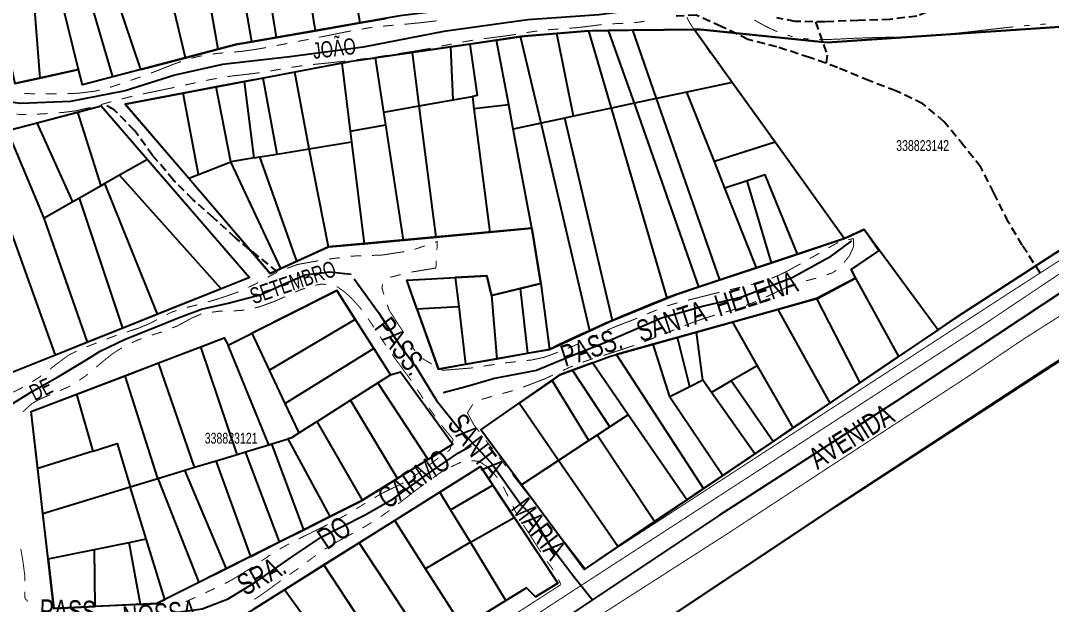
# Model space of a CAD drawing. Extents: x 204256 to 207861, y 4845615 to 4848347.
# Drawn here: x 205901.2 to 206092, y 4847424.2 to 4847532.3 of the extents above; entities that cross this region are included whole.
import ezdxf
from ezdxf.enums import TextEntityAlignment as Align

# ---------------------------------------------------------------- set-up
doc = ezdxf.new("R2010")
doc.units = 0
doc.header["$LTSCALE"] = 1.5
doc.header["$MEASUREMENT"] = 0
for name, pattern in [('PHANTOMX2', [5, 2.5, -0.5, 0.5, -0.5, 0.5, -0.5]), ('TRACO_05', [11, 7, -1, 0.5, -1, 0.5, -1]), ('TRACO_15', [3, 2, -1]), ('TRACO_25', [8, 3, -1, 1, -1, 1, -1])]:
    doc.linetypes.add(name, pattern=pattern)
for name, color, linetype in [('CD-MALHA-LOTES', 40, 'CONTINUOUS'), ('CD_TXT_QUADRA', 7, 'CONTINUOUS'), ('HD-VALAS-DRENOS', 170, 'TRACO_05'), ('RU-QUADRAS', 210, 'CONTINUOUS'), ('SV-CAMINHO-TRILHA', 20, 'CONTINUOUS'), ('SV-EIXO-ROD-ESTR', 7, 'CONTINUOUS'), ('SV-EIXO-RUA-N-PAV', 6, 'CONTINUOUS'), ('SV-RUA-NAO-PAV-S-GUIA-C-GUIA', 7, 'PHANTOMX2'), ('SV-RUA-PAVIM-S-GUIA-C-GUIA', 7, 'CONTINUOUS'), ('SV-TXT-MUNIC-PAV', 7, 'CONTINUOUS'), ('SV-TXT-RUA-N-PAV-S-GUIA-C-GUIA', 7, 'CONTINUOUS')]:
    doc.layers.add(name, color=color, linetype=linetype)
doc.styles.add('ARIAL', font='ARIAL.TTF')

msp = doc.modelspace()

# ---------------------------------------------------------------- linework, layer by layer
at = {"layer": 'CD-MALHA-LOTES'}
for points in [[(205964.03, 4847531.88), (205960.36, 4847554.12)], [(205948.54, 4847529.17), (205945.15, 4847550.47)], [(205955.8, 4847530.44), (205952.29, 4847552.19)], [(205944.02, 4847528.38), (205940.84, 4847546.68)], [(206071.04, 4847475.08), (206074.4, 4847477.36), (206119.59, 4847506.65), (206146.95, 4847522.22), (206151.43, 4847523.64), (206153.26, 4847525.68), (206213.51, 4847548.26), (206189.28, 4847546.63), (206175.18, 4847545.77), (206117.98, 4847535.6), (206095.48, 4847531.3), (206050.5, 4847528.25), (206027.09, 4847530.69), (206025.92, 4847530.68)], [(205937.74, 4847527), (205934.53, 4847545.27)], [(205911.91, 4847523.29), (205907.09, 4847542.91)], [(205918.26, 4847521.88), (205911.85, 4847543.79)], [(205931.7, 4847525.41), (205927.43, 4847543.68)], [(205895.52, 4847541.84), (205900.1, 4847520.65), (205904.73, 4847521.68)], [(205903.17, 4847542.18), (205904.73, 4847521.68)], [(205923.44, 4847523.24), (205917.33, 4847541.43)], [(205955.8, 4847530.44), (205964.03, 4847531.88)], [(205964.03, 4847531.88), (205968.84, 4847532.72)], [(205948.54, 4847529.17), (205955.8, 4847530.44)], [(206000.5, 4847529.94), (205994.44, 4847529.45), (205993.77, 4847529.36)], [(206006.41, 4847530.42), (206000.5, 4847529.94)], [(206003.56, 4847514.61), (206000.5, 4847529.94)], [(206006.41, 4847530.42), (206007.05, 4847530.47), (206010.06, 4847530.5)], [(206010.61, 4847516.11), (206006.41, 4847530.42)], [(206014.52, 4847530.55), (206010.06, 4847530.5)], [(206014.82, 4847517), (206010.06, 4847530.5)], [(206025.92, 4847530.68), (206014.52, 4847530.55)], [(206018.94, 4847517.88), (206014.52, 4847530.55)], [(206032.96, 4847520.87), (206025.92, 4847530.68)], [(205937.74, 4847527), (205941.06, 4847527.87), (205944.02, 4847528.38)], [(205944.02, 4847528.38), (205948.54, 4847529.17)], [(205984.38, 4847527.98), (205980.83, 4847527.46)], [(205989.31, 4847528.7), (205984.38, 4847527.98)], [(205984.38, 4847527.98), (205985.74, 4847518.43), (205984.85, 4847518.27)], [(205993.77, 4847529.36), (205989.31, 4847528.7)], [(205991.57, 4847516.71), (205989.31, 4847528.7)], [(205997.54, 4847513.33), (205993.77, 4847529.36)], [(205931.7, 4847525.41), (205937.74, 4847527)], [(205973.73, 4847526.42), (205966.91, 4847525.43)], [(205980.83, 4847527.46), (205973.73, 4847526.42)], [(205975.01, 4847516.52), (205973.73, 4847526.42)], [(205981.25, 4847517.63), (205980.83, 4847527.46)], [(205923.44, 4847523.24), (205931.7, 4847525.41)], [(205960.67, 4847524.43), (205951.94, 4847522.78)], [(205960.67, 4847524.43), (205962.48, 4847524.78), (205966.91, 4847525.43)], [(205960.67, 4847524.43), (205962.21, 4847511.86)], [(205968.45, 4847515.34), (205966.91, 4847525.43)], [(205904.73, 4847521.68), (205911.91, 4847523.29)], [(205918.26, 4847521.88), (205912.63, 4847520.4), (205911.91, 4847523.29)], [(205923.44, 4847523.24), (205918.26, 4847521.88)], [(205951.94, 4847522.78), (205946.11, 4847521.68)], [(205954.63, 4847508.56), (205951.94, 4847522.78)], [(205937.43, 4847520.04), (205931.27, 4847518.87)], [(205942.65, 4847521.02), (205937.43, 4847520.04)], [(205940.13, 4847506.14), (205937.43, 4847520.04)], [(205946.11, 4847521.68), (205942.65, 4847521.02)], [(205944.44, 4847506.9), (205942.65, 4847521.02)], [(205948.67, 4847507.59), (205946.11, 4847521.68)], [(206032.96, 4847520.87), (206024.56, 4847519.08)], [(206040.89, 4847509.81), (206032.96, 4847520.87)], [(205931.27, 4847518.87), (205920.55, 4847516.84), (205932.31, 4847503.13)], [(205934.11, 4847503.83), (205931.27, 4847518.87)], [(205981.25, 4847517.63), (205984.85, 4847518.27)], [(205984.85, 4847518.27), (205985.13, 4847516.01)], [(206024.56, 4847519.08), (206018.94, 4847517.88)], [(206029.65, 4847506.22), (206024.56, 4847519.08)], [(205911.81, 4847515.39), (205916.09, 4847516.52), (205924.66, 4847506.61)], [(205968.45, 4847515.34), (205975.01, 4847516.52)], [(205975.01, 4847516.52), (205981.25, 4847517.63)], [(205978.15, 4847492.23), (205975.01, 4847516.52)], [(205991.57, 4847516.71), (205985.13, 4847516.01)], [(205992.41, 4847512.23), (205991.57, 4847516.71)], [(206010.61, 4847516.11), (206003.56, 4847514.61)], [(206014.82, 4847517), (206010.61, 4847516.11)], [(206020.92, 4847480.93), (206010.61, 4847516.11)], [(206018.94, 4847517.88), (206014.82, 4847517)], [(206026.79, 4847483.02), (206014.82, 4847517)], [(206030.64, 4847484.3), (206018.94, 4847517.88)], [(205904.25, 4847513.4), (205911.81, 4847515.39)], [(205916.1, 4847501.72), (205911.81, 4847515.39)], [(205968.8, 4847513.04), (205968.45, 4847515.34)], [(205985.13, 4847516.01), (205988.04, 4847493.14)], [(206001.95, 4847514.26), (205997.54, 4847513.33)], [(206003.56, 4847514.61), (206001.95, 4847514.26)], [(206010.76, 4847476.77), (206001.95, 4847514.26)], [(205898.76, 4847511.95), (205904.25, 4847513.4)], [(205910.89, 4847498.75), (205904.25, 4847513.4)], [(205962.21, 4847511.86), (205968.8, 4847513.04)], [(205972.06, 4847491.67), (205968.8, 4847513.04)], [(205997.54, 4847513.33), (205992.41, 4847512.23)], [(206006.6, 4847474.89), (205997.54, 4847513.33)], [(205907.67, 4847470.39), (205893.2, 4847510.48)], [(205905.58, 4847495.71), (205898.76, 4847511.95)], [(205962.21, 4847511.86), (205962.46, 4847509.84)], [(205995.86, 4847493.86), (205992.41, 4847512.23)], [(205948.67, 4847507.59), (205954.63, 4847508.56)], [(205954.63, 4847508.56), (205962.46, 4847509.84)], [(205958.21, 4847490.4), (205954.63, 4847508.56)], [(205962.46, 4847509.84), (205964.77, 4847491)], [(206040.89, 4847509.81), (206029.65, 4847506.22)], [(206053.68, 4847491.97), (206040.89, 4847509.81)], [(205924.66, 4847506.61), (205919.52, 4847503.68)], [(205924.66, 4847506.61), (205943.57, 4847484.75), (205938.31, 4847482.64)], [(205944.44, 4847506.9), (205940.13, 4847506.14)], [(205944.44, 4847506.9), (205945.49, 4847507.07)], [(205945.49, 4847507.07), (205948.67, 4847507.59)], [(205952.35, 4847487.75), (205945.49, 4847507.07)], [(205934.11, 4847503.83), (205940.13, 4847506.14)], [(205949.36, 4847486.4), (205940.13, 4847506.14)], [(206031.59, 4847501.3), (206029.65, 4847506.22)], [(205919.52, 4847503.68), (205916.81, 4847502.13)], [(205938.31, 4847482.64), (205919.52, 4847503.68)], [(205932.31, 4847503.13), (205934.11, 4847503.83)], [(205932.31, 4847503.13), (205947.42, 4847485.52), (205949.36, 4847486.4)], [(206045, 4847489.08), (206039.07, 4847503.79), (206035.72, 4847502.67)], [(205916.1, 4847501.72), (205912.12, 4847499.45)], [(205916.81, 4847502.13), (205916.1, 4847501.72)], [(205926.53, 4847477.94), (205916.81, 4847502.13)], [(206035.72, 4847502.67), (206031.59, 4847501.3)], [(206037.42, 4847486.56), (206031.59, 4847501.3)], [(206040.24, 4847487.49), (206035.72, 4847502.67)], [(205912.12, 4847499.45), (205910.89, 4847498.75)], [(205920.15, 4847475.38), (205912.12, 4847499.45)], [(205910.89, 4847498.75), (205905.58, 4847495.71)], [(205913.55, 4847472.75), (205905.58, 4847495.71)], [(205988.04, 4847493.14), (205995.86, 4847493.86)], [(205995.86, 4847493.86), (205997.51, 4847483.66)], [(206053.68, 4847491.97), (206057.39, 4847493.62), (206060.2, 4847489.79)], [(205964.77, 4847491), (205972.06, 4847491.67)], [(205972.06, 4847491.67), (205978.15, 4847492.23)], [(205978.15, 4847492.23), (205988.04, 4847493.14)], [(206045, 4847489.08), (206053.68, 4847491.97)], [(205952.35, 4847487.75), (205958.21, 4847490.4)], [(205958.21, 4847490.4), (205964.77, 4847491)], [(206060.2, 4847489.79), (206054.97, 4847486.24), (206055.79, 4847484.61)], [(206060.2, 4847489.79), (206071.04, 4847475.08)], [(205949.36, 4847486.4), (205952.35, 4847487.75)], [(206037.42, 4847486.56), (206040.24, 4847487.49)], [(206040.24, 4847487.49), (206045, 4847489.08)], [(206030.64, 4847484.3), (206037.42, 4847486.56)], [(205974.58, 4847478.97), (205972.68, 4847484.27), (205981.65, 4847484.76)], [(205988.35, 4847481.42), (205987.54, 4847485.08), (205981.65, 4847484.76)], [(205981.65, 4847484.76), (205982.3, 4847479.38)], [(205997.51, 4847483.66), (205993.67, 4847482.72)], [(205997.51, 4847483.66), (205999.14, 4847471.45)], [(206026.79, 4847483.02), (206030.64, 4847484.3)], [(206055.79, 4847484.61), (206048.54, 4847480.86)], [(206055.79, 4847484.61), (206063.7, 4847470.11)], [(206115.51, 4847483.46), (206090.82, 4847467.7), (206052.37, 4847442.54), (205996.27, 4847405.17), (205975.72, 4847393.14), (205971.99, 4847390.44), (205955.48, 4847379.97), (205936.39, 4847368.77), (205901.94, 4847347.62), (205901.11, 4847348.24), (205840.73, 4847321.49), (205841.15, 4847305.94), (205796.21, 4847306.75), (205720.97, 4847310.28)], [(205938.31, 4847482.64), (205926.53, 4847477.94)], [(205963.15, 4847476.98), (205959.72, 4847482.34), (205944.05, 4847474.46)], [(205993.67, 4847482.72), (205988.35, 4847481.42)], [(205993.67, 4847482.72), (205995.03, 4847470.72)], [(206020.92, 4847480.93), (206022.58, 4847481.61), (206026.79, 4847483.02)], [(205988.35, 4847481.42), (205989.39, 4847469.72)], [(206010.76, 4847476.77), (206020.92, 4847480.93)], [(206048.54, 4847480.86), (206041.36, 4847478.85)], [(206048.54, 4847480.86), (206056.55, 4847465.27)], [(205926.53, 4847477.94), (205920.15, 4847475.38)], [(205974.58, 4847478.97), (205982.3, 4847479.38)], [(205974.58, 4847478.97), (205978.58, 4847467.79), (205983.59, 4847468.69)], [(205982.3, 4847479.38), (205983.59, 4847468.69)], [(206041.36, 4847478.85), (206032.98, 4847476.5)], [(206041.36, 4847478.85), (206051, 4847461.51)], [(205963.15, 4847476.98), (205947.29, 4847467.6)], [(205963.15, 4847476.98), (205966.57, 4847471.63)], [(206006.6, 4847474.89), (206010.17, 4847476.53), (206010.76, 4847476.77)], [(206032.98, 4847476.5), (206026.33, 4847474.64)], [(206032.98, 4847476.5), (206037.59, 4847468.42)], [(205920.15, 4847475.38), (205913.55, 4847472.75)], [(205939.64, 4847472.24), (205944.05, 4847474.46)], [(205947.29, 4847467.6), (205944.05, 4847474.46)], [(205999.14, 4847471.45), (206006.6, 4847474.89)], [(206026.33, 4847474.64), (206022.84, 4847473.66)], [(206027.52, 4847465.72), (206026.33, 4847474.64)], [(206071.04, 4847475.08), (206063.7, 4847470.11)], [(205913.55, 4847472.75), (205907.67, 4847470.39)], [(205934.55, 4847471.91), (205938.86, 4847473.56), (205939.64, 4847472.24)], [(205947.13, 4847453.79), (205939.64, 4847472.24)], [(206018.31, 4847472.39), (206011.52, 4847470.49)], [(206022.84, 4847473.66), (206018.31, 4847472.39)], [(206021.41, 4847462.67), (206018.31, 4847472.39)], [(206025.08, 4847464.5), (206022.84, 4847473.66)], [(205907.67, 4847470.39), (205899.47, 4847467.12)], [(205926.75, 4847468.93), (205934.55, 4847471.91)], [(205941.28, 4847452), (205934.55, 4847471.91)], [(205966.57, 4847471.63), (205950.18, 4847461.45)], [(205966.57, 4847471.63), (205969.69, 4847466.74)], [(205989.39, 4847469.72), (205995.03, 4847470.72)], [(205995.03, 4847470.72), (205999.14, 4847471.45)], [(206007.05, 4847468.94), (206010.4, 4847470.17), (206011.52, 4847470.49)], [(206027.65, 4847445.7), (206011.52, 4847470.49)], [(205920.55, 4847466.56), (205926.75, 4847468.93)], [(205933.41, 4847449.61), (205926.75, 4847468.93)], [(205983.59, 4847468.69), (205989.39, 4847469.72)], [(206007.05, 4847468.94), (206003.35, 4847467.57)], [(206013.66, 4847459.33), (206007.05, 4847468.94)], [(206037.59, 4847468.42), (206032.76, 4847465.59)], [(206037.59, 4847468.42), (206044.17, 4847456.89)], [(206056.55, 4847465.27), (206063.7, 4847470.11)], [(205911.6, 4847463.14), (205920.55, 4847466.56)], [(205926.59, 4847447.53), (205920.55, 4847466.56)], [(205950.18, 4847461.45), (205947.29, 4847467.6)], [(205967.36, 4847465.26), (205969.69, 4847466.74)], [(205969.69, 4847466.74), (205971.53, 4847467.26), (205981.24, 4847453.88), (205976.63, 4847451.03)], [(206003.35, 4847467.57), (206001.04, 4847466.71), (205999.59, 4847465.71)], [(206010.31, 4847457.13), (206003.35, 4847467.57)], [(205962.27, 4847462.02), (205967.36, 4847465.26)], [(205976.63, 4847451.03), (205967.36, 4847465.26)], [(205999.59, 4847465.71), (205993.5, 4847461.49)], [(206006.38, 4847454.56), (205999.59, 4847465.71)], [(206027.52, 4847465.72), (206025.08, 4847464.5)], [(206029.11, 4847463.46), (206027.52, 4847465.72)], [(206032.76, 4847465.59), (206029.11, 4847463.46)], [(206040.5, 4847454.4), (206032.76, 4847465.59)], [(206051, 4847461.51), (206056.55, 4847465.27)], [(205904.37, 4847449.4), (205903.16, 4847459.92), (205911.6, 4847463.14)], [(205914.62, 4847452.62), (205911.6, 4847463.14)], [(206025.08, 4847464.5), (206021.41, 4847462.67)], [(206021.41, 4847462.67), (206031.2, 4847448.1)], [(206037.13, 4847452.12), (206029.11, 4847463.46)], [(205952.76, 4847455.98), (205950.18, 4847461.45)], [(205956.08, 4847458.09), (205962.27, 4847462.02)], [(205970.96, 4847447.53), (205962.27, 4847462.02)], [(205993.91, 4847446.38), (205986.38, 4847456.54), (205993.5, 4847461.49)], [(206000.79, 4847450.89), (205993.5, 4847461.49)], [(206044.17, 4847456.89), (206051, 4847461.51)], [(206013.66, 4847459.33), (206010.31, 4847457.13)], [(206024.51, 4847443.57), (206013.66, 4847459.33)], [(205956.08, 4847458.09), (205952.76, 4847455.98)], [(205964.51, 4847443.54), (205956.08, 4847458.09)], [(206010.31, 4847457.13), (206007.91, 4847455.56)], [(205952.76, 4847455.98), (205951.32, 4847455.06), (205950.74, 4847454.89)], [(206007.91, 4847455.56), (206006.38, 4847454.56)], [(206018.58, 4847439.56), (206007.91, 4847455.56)], [(206040.5, 4847454.4), (206044.17, 4847456.89)], [(205914.62, 4847452.62), (205919.04, 4847454.02), (205921.5, 4847445.98)], [(205942.83, 4847452.48), (205947.13, 4847453.79)], [(205947.13, 4847453.79), (205947.72, 4847453.97)], [(205947.72, 4847453.97), (205950.74, 4847454.89)], [(205953.64, 4847438.04), (205947.72, 4847453.97)], [(205958.5, 4847440.48), (205950.74, 4847454.89)], [(206006.38, 4847454.56), (206000.79, 4847450.89)], [(206037.13, 4847452.12), (206040.5, 4847454.4)], [(205914.62, 4847452.62), (205904.37, 4847449.4)], [(205937.38, 4847450.82), (205941.28, 4847452)], [(205941.28, 4847452), (205942.83, 4847452.48)], [(205949.14, 4847435.79), (205942.83, 4847452.48)], [(206031.2, 4847448.1), (206037.13, 4847452.12)], [(205905.33, 4847441.05), (205904.37, 4847449.4)], [(205931.61, 4847449.06), (205933.41, 4847449.61)], [(205933.41, 4847449.61), (205937.38, 4847450.82)], [(205943.81, 4847433.11), (205937.38, 4847450.82)], [(205976.63, 4847451.03), (205970.96, 4847447.53)], [(205978.79, 4847445.02), (205986.32, 4847449.76), (205988.61, 4847446.3)], [(206000.79, 4847450.89), (205993.91, 4847446.38)], [(206011.75, 4847434.94), (206000.79, 4847450.89)], [(205921.5, 4847445.98), (205926.59, 4847447.53)], [(205926.59, 4847447.53), (205931.61, 4847449.06)], [(205926.59, 4847447.53), (205934.22, 4847428.3)], [(205939.29, 4847430.84), (205931.61, 4847449.06)], [(205964.51, 4847443.54), (205970.96, 4847447.53)], [(206027.65, 4847445.7), (206031.2, 4847448.1)], [(205905.33, 4847441.05), (205921.5, 4847445.98)], [(205924.45, 4847436.34), (205921.5, 4847445.98)], [(205980.81, 4847441.71), (205988.61, 4847446.3)], [(205992.59, 4847440.3), (205988.61, 4847446.3)], [(206011.75, 4847434.94), (206005.52, 4847430.71), (205993.91, 4847446.38)], [(206024.51, 4847443.57), (206027.65, 4847445.7)], [(205978.79, 4847445.02), (205970.45, 4847439.77)], [(205980.81, 4847441.71), (205978.79, 4847445.02)], [(206018.58, 4847439.56), (206024.51, 4847443.57)], [(205958.5, 4847440.48), (205964.05, 4847443.26), (205964.51, 4847443.54)], [(205984.46, 4847435.72), (205980.81, 4847441.71)], [(205906.3, 4847432.64), (205905.33, 4847441.05)], [(205953.64, 4847438.04), (205958.5, 4847440.48)], [(205970.45, 4847439.77), (205963.89, 4847435.65)], [(205976.17, 4847430.82), (205970.45, 4847439.77)], [(205984.46, 4847435.72), (205992.59, 4847440.3)], [(205991.02, 4847424.94), (205994.85, 4847427.3), (205996.51, 4847425.64), (206000.67, 4847428.13), (205992.59, 4847440.3)], [(205949.14, 4847435.79), (205953.64, 4847438.04)], [(206011.75, 4847434.94), (206018.58, 4847439.56)], [(205921.29, 4847435.7), (205924.45, 4847436.34)], [(205927.88, 4847425.13), (205924.45, 4847436.34)], [(205906.3, 4847432.64), (205914.85, 4847434.38)], [(205914.85, 4847434.38), (205921.29, 4847435.7)], [(205914.97, 4847423.83), (205914.85, 4847434.38)], [(205923.37, 4847424.23), (205921.29, 4847435.7)], [(205943.81, 4847433.11), (205949.14, 4847435.79)], [(205963.89, 4847435.65), (205957.35, 4847431.54)], [(205976.71, 4847416.12), (205963.89, 4847435.65)], [(205984.46, 4847435.72), (205976.17, 4847430.82)], [(205991.02, 4847424.94), (205984.46, 4847435.72)], [(205906.3, 4847432.64), (205907.36, 4847423.46), (205914.97, 4847423.83)], [(205943.81, 4847433.11), (205939.29, 4847430.84)], [(205939.29, 4847430.84), (205934.22, 4847428.3)], [(205957.35, 4847431.54), (205950.06, 4847426.95)], [(205970.09, 4847412.12), (205957.35, 4847431.54)], [(205983.06, 4847420.03), (205976.17, 4847430.82)], [(205934.22, 4847428.3), (205927.88, 4847425.13)], [(205950.06, 4847426.95), (205944.44, 4847423.42)], [(205956.74, 4847417.75), (205950.06, 4847426.95)], [(205923.37, 4847424.23), (205926.39, 4847424.38), (205927.88, 4847425.13)], [(205983.06, 4847420.03), (205991.02, 4847424.94)], [(205923.37, 4847424.23), (205914.97, 4847423.83)]]:
    msp.add_lwpolyline(points, dxfattribs=at)
at = {"layer": 'HD-VALAS-DRENOS', "const_width": 0.18}
for points in [[(206025.02, 4847531.98), (206024.54, 4847532.94)], [(206025.53, 4847531.21), (206025.02, 4847531.98)], [(206037.71, 4847532.05), (206037.04, 4847532.42)], [(206038.36, 4847531.68), (206037.71, 4847532.05)], [(206038.58, 4847531.56), (206038.36, 4847531.68)], [(206039.71, 4847530.98), (206038.58, 4847531.56)], [(206087.13, 4847531.37), (206086.99, 4847531.36)], [(206087.99, 4847531.44), (206087.13, 4847531.37)], [(206090.58, 4847531.65), (206089.98, 4847531.6)], [(206090.98, 4847531.67), (206090.58, 4847531.65)], [(206026.39, 4847529.92), (206025.53, 4847531.21)], [(206026.66, 4847529.55), (206026.39, 4847529.92)], [(206027.31, 4847528.65), (206026.66, 4847529.55)], [(206040.37, 4847530.67), (206039.71, 4847530.98)], [(206041.08, 4847530.35), (206040.37, 4847530.67)], [(206041.29, 4847530.28), (206041.08, 4847530.35)], [(206043.91, 4847529.39), (206043.18, 4847529.63)], [(206044.14, 4847529.34), (206043.91, 4847529.39)], [(206066.09, 4847529.38), (206065.09, 4847529.33)], [(206069.08, 4847529.53), (206068.09, 4847529.47)], [(206073.7, 4847529.9), (206071.08, 4847529.67)], [(206074.07, 4847529.94), (206073.7, 4847529.9)], [(206076.68, 4847530.22), (206074.07, 4847529.94)], [(206077.05, 4847530.26), (206076.68, 4847530.22)], [(206078.17, 4847530.38), (206077.05, 4847530.26)], [(206079.04, 4847530.49), (206078.17, 4847530.38)], [(206079.66, 4847530.56), (206079.04, 4847530.49)], [(206080.03, 4847530.6), (206079.66, 4847530.56)], [(206081.15, 4847530.73), (206080.03, 4847530.6)], [(206082.02, 4847530.83), (206081.15, 4847530.73)], [(206082.65, 4847530.9), (206082.02, 4847530.83)], [(206083.01, 4847530.94), (206082.65, 4847530.9)], [(206084.14, 4847531.07), (206083.01, 4847530.94)], [(206085, 4847531.16), (206084.14, 4847531.07)], [(206027.8, 4847527.91), (206027.31, 4847528.65)], [(206028.89, 4847526.24), (206027.8, 4847527.91)], [(206047.1, 4847528.93), (206046.11, 4847529)], [(206050.32, 4847528.81), (206049.1, 4847528.81)], [(206051.1, 4847528.83), (206050.32, 4847528.81)], [(206051.84, 4847528.86), (206051.1, 4847528.83)], [(206052.1, 4847528.87), (206051.84, 4847528.86)], [(206053.36, 4847528.93), (206052.1, 4847528.87)], [(206054.1, 4847528.97), (206053.36, 4847528.93)], [(206055.98, 4847529.06), (206054.1, 4847528.97)], [(206056.09, 4847529.06), (206055.98, 4847529.06)], [(206057.49, 4847529.11), (206056.09, 4847529.06)], [(206058.09, 4847529.13), (206057.49, 4847529.11)], [(206058.99, 4847529.16), (206058.09, 4847529.13)], [(206059.09, 4847529.16), (206058.99, 4847529.16)], [(206061.99, 4847529.24), (206059.09, 4847529.16)], [(206062.09, 4847529.24), (206061.99, 4847529.24)], [(206063.09, 4847529.27), (206062.09, 4847529.24)]]:
    msp.add_lwpolyline(points, dxfattribs=at)
at = {"layer": 'RU-QUADRAS', "color": 6, "linetype": 'Continuous'}
msp.add_lwpolyline([(206111.1, 4847539.19), (206069.17, 4847535.57), (206026.13, 4847533.89), (206025.41, 4847544.97), (206055.29, 4847546.65), (206055.05, 4847550.51), (206020.83, 4847548.58), (206019.86, 4847560.86), (205978.42, 4847557.49), (205979.14, 4847553.4), (206005.41, 4847554.6), (206005.41, 4847550.51), (206015.29, 4847549.78), (206020.35, 4847540.87), (206013.84, 4847538.47), (205971.43, 4847533.17), (205941.06, 4847527.87), (205912.63, 4847520.4), (205911.91, 4847523.29), (205900.1, 4847520.65)], dxfattribs=at)
for points in [[(206119.59, 4847506.65), (206074.4, 4847477.36), (206005.52, 4847430.71), (205986.38, 4847456.54), (206001.04, 4847466.71), (206010.4, 4847470.17), (206048.87, 4847480.95), (206055.79, 4847484.61), (206054.97, 4847486.24), (206060.06, 4847489.7), (206057.39, 4847493.62), (206053.72, 4847491.99), (206022.58, 4847481.61, 0.021535), (205999.14, 4847471.45), (205978.58, 4847467.79), (205972.68, 4847484.27), (205987.54, 4847485.08), (205988.35, 4847481.42), (205997.51, 4847483.66), (205995.86, 4847493.86), (205958.21, 4847490.4), (205947.42, 4847485.52), (205920.55, 4847516.84), (205962.48, 4847524.78), (205994.44, 4847529.45), (206007.05, 4847530.47), (206027.09, 4847530.69), (206050.5, 4847528.25), (206095.48, 4847531.3, -0.006438)], [(205713.97, 4847150.57), (205701.8, 4847302.82, -0.03498), (205705.06, 4847315.29), (205720.39, 4847314.25), (205720.97, 4847310.28), (205796.21, 4847306.75), (205841.15, 4847305.94), (205840.73, 4847321.49), (205901.11, 4847348.24), (205901.94, 4847347.62, -0.010012), (205955.48, 4847379.97), (205971.99, 4847390.44), (205975.72, 4847393.14), (205996.27, 4847405.17), (206052.37, 4847442.54), (206129.62, 4847492.8)]]:
    msp.add_lwpolyline(points, format="xyb", dxfattribs=at)
msp.add_lwpolyline([(205779.32, 4847447.97), (205796.21, 4847460.16), (205836.17, 4847485.82), (205891.7, 4847513.1), (205893.2, 4847510.48), (205916.09, 4847516.52), (205943.57, 4847484.75), (205894.02, 4847464.94), (205886.35, 4847486.24), (205883.92, 4847485.68), (205892.47, 4847455.15), (205878.82, 4847450.29), (205871.34, 4847450.67, -0.033532), (205840.68, 4847437.4), (205805.33, 4847424.88, -0.035568), (205784.6, 4847422.13)], format="xyb", close=True, dxfattribs=at)
for points in [[(205903.16, 4847459.92), (205938.86, 4847473.56), (205939.64, 4847472.24), (205959.72, 4847482.34), (205969.69, 4847466.74), (205971.53, 4847467.26), (205981.24, 4847453.88), (205964.05, 4847443.26), (205926.39, 4847424.38), (205907.36, 4847423.46)], [(205904.96, 4847394.24), (205905.17, 4847420.23), (205938.05, 4847419.4), (205986.32, 4847449.76), (206000.67, 4847428.13), (205996.51, 4847425.64), (205994.85, 4847427.3), (205967.18, 4847410.25), (205930.14, 4847384.67), (205909.33, 4847371.99), (205905.17, 4847386.13)]]:
    msp.add_lwpolyline(points, close=True, dxfattribs=at)
at = {"layer": 'SV-CAMINHO-TRILHA', "linetype": 'TRACO_15', "ltscale": 0.5}
for points in [[(206096.03, 4847537.84), (206090.58, 4847537.65), (206084.38, 4847537), (206078.58, 4847536.51), (206073.19, 4847535.52), (206067.13, 4847533.16), (206062.13, 4847532.53), (206056.28, 4847532.34), (206050.12, 4847532.09), (206044.57, 4847532.15), (206041.2, 4847532.85)], [(206089.96, 4847485.59), (206086.64, 4847490.74), (206084.06, 4847495.06), (206081.37, 4847500.43), (206078.99, 4847505.16), (206075.83, 4847509.12), (206072.2, 4847513.58), (206068.24, 4847516.93), (206063.25, 4847519.31), (206058.36, 4847521.14), (206052.41, 4847523.65), (206047.28, 4847525.48), (206041.19, 4847527.44), (206035.86, 4847528.81), (206030.92, 4847531.24), (206026.28, 4847533.32), (206022.47, 4847533.16)], [(206048.36, 4847532.11), (206050.52, 4847525.93), (206050.3, 4847524.4)], [(205948.77, 4847485.78), (205940.95, 4847492.09), (205936.93, 4847495.79), (205933.07, 4847499.19), (205929.51, 4847502.79), (205925.63, 4847507.34), (205922.3, 4847511.96), (205918.49, 4847515.81), (205916.47, 4847516.88)]]:
    msp.add_lwpolyline(points, dxfattribs=at)
at = {"layer": 'SV-EIXO-ROD-ESTR'}
msp.add_lwpolyline([(206099.04, 4847485.42), (206081.89, 4847474.05), (206063.33, 4847461.88), (206030.58, 4847440.73), (206007.07, 4847425.05), (206000.58, 4847420.73), (205971.37, 4847401.52), (205940.71, 4847382.43), (205933.78, 4847377.92), (205923.54, 4847370.8), (205914.07, 4847364.92), (205906.86, 4847360.28), (205891.1, 4847352.02), (205882.7, 4847347.89), (205875.16, 4847344.19), (205867.19, 4847340.92), (205857.94, 4847337.43), (205847.73, 4847333.77), (205830.04, 4847327.43), (205815.89, 4847322.14), (205806.79, 4847318.58), (205796.36, 4847316.64)], dxfattribs=at)
at = {"layer": 'SV-EIXO-RUA-N-PAV'}
for points in [[(206020.2, 4847535.01), (206008.28, 4847533.38), (205995.1, 4847532.48), (205979.57, 4847530.31), (205964.59, 4847527.42), (205951.05, 4847525.62), (205938.59, 4847524.17), (205929.74, 4847522.19), (205920.53, 4847519.3), (205910.42, 4847517.31), (205901.22, 4847516.95), (205892.91, 4847518.03)], [(206055.05, 4847491.56), (206050.77, 4847488.39), (206044.06, 4847484.66), (206034.74, 4847481.12), (206027.66, 4847479.44), (206019.83, 4847477.21), (206009.02, 4847472.55), (206002.5, 4847469.94), (205996.73, 4847467.52), (205988.9, 4847466.03), (205983.87, 4847464.54), (205979.4, 4847463.42)], [(205899.47, 4847461.26), (205903.23, 4847463.56), (205908.01, 4847466.3), (205912.95, 4847469.26), (205915.91, 4847471.11), (205920.53, 4847473.35), (205925.67, 4847475.39), (205930.54, 4847477.37), (205934.69, 4847478.88), (205939.63, 4847480), (205945.7, 4847481.58), (205949.75, 4847483.46), (205953.9, 4847485.24), (205958.38, 4847485.83), (205962.4, 4847485.37)], [(205962.93, 4847484.5), (205967.44, 4847478.26), (205971.48, 4847472.13), (205974.26, 4847468.43), (205978.19, 4847461.96), (205982.46, 4847456.64), (205988.36, 4847450.4), (205993.91, 4847442.54), (205995.64, 4847440.92), (205999.11, 4847435.31), (206003.62, 4847429.42), (206007.07, 4847425.05)], [(205901.72, 4847422.37), (205907.85, 4847422.25), (205913.63, 4847421.9), (205919.98, 4847422.02), (205925.19, 4847422.14), (205929.81, 4847422.71), (205934.78, 4847423.41), (205939.63, 4847425.26), (205945.07, 4847428.61), (205951.54, 4847433.12), (205956.86, 4847436.7), (205964.84, 4847440.75), (205970.15, 4847443.75), (205976.39, 4847448.26), (205982.29, 4847452.31), (205984.6, 4847453.58)]]:
    msp.add_lwpolyline(points, dxfattribs=at)
at = {"layer": 'SV-RUA-NAO-PAV-S-GUIA-C-GUIA', "linetype": 'TRACO_25', "const_width": 0.18, "flags": 128}
for points in [[(206295.21, 4847562.52), (206284.77, 4847560.19), (206254.05, 4847554.09), (206230.45, 4847549.6), (206212.8, 4847544.96), (206197.01, 4847540.14), (206172.52, 4847531.58), (206152.3, 4847522.38), (206123.07, 4847506.91), (206084.18, 4847481.87), (206018, 4847438.83), (206005.73, 4847430.89)], [(206001.21, 4847427.88), (205954.3, 4847397.64), (205934.19, 4847384.43), (205922.21, 4847376.67), (205913.35, 4847370.51), (205907.11, 4847367.14)]]:
    msp.add_lwpolyline(points, dxfattribs=at)
at = {"layer": 'SV-RUA-NAO-PAV-S-GUIA-C-GUIA', "const_width": 0.18}
for points in [[(205969.6, 4847531.41), (205968.28, 4847531.28)], [(205970.27, 4847531.46), (205969.6, 4847531.41)], [(205973.11, 4847531.71), (205972.26, 4847531.64)], [(205973.26, 4847531.73), (205973.11, 4847531.71)], [(205974.61, 4847531.86), (205973.26, 4847531.73)], [(205975.25, 4847531.93), (205974.61, 4847531.86)], [(205977.59, 4847532.2), (205975.25, 4847531.93)], [(205978.23, 4847532.28), (205977.59, 4847532.2)], [(206005.71, 4847531.18), (206006.79, 4847531.32)], [(206006.79, 4847531.32), (206007.22, 4847531.38)], [(206007.22, 4847531.38), (206007.78, 4847531.45)], [(206007.78, 4847531.45), (206008.71, 4847531.57)], [(206008.71, 4847531.57), (206008.78, 4847531.57)], [(206010.77, 4847531.73), (206012.77, 4847531.81)], [(206014.76, 4847531.93), (206015.76, 4847532.05)], [(206015.76, 4847532.05), (206016.23, 4847532.11)], [(206016.23, 4847532.11), (206016.74, 4847532.21)], [(205957.88, 4847529.51), (205956.46, 4847529.23)], [(205958.42, 4847529.61), (205957.88, 4847529.51)], [(205959.65, 4847529.86), (205958.42, 4847529.61)], [(205960.38, 4847530.01), (205959.65, 4847529.86)], [(205961.12, 4847530.16), (205960.38, 4847530.01)], [(205961.36, 4847530.21), (205961.12, 4847530.16)], [(205962.35, 4847530.4), (205961.36, 4847530.21)], [(205965.54, 4847530.95), (205964.32, 4847530.74)], [(205966.29, 4847531.04), (205965.54, 4847530.95)], [(205989.85, 4847529.33), (205990.91, 4847529.47)], [(205990.91, 4847529.47), (205991.34, 4847529.53)], [(205991.34, 4847529.53), (205992.89, 4847529.77)], [(205994.86, 4847530.09), (205994.91, 4847530.1)], [(205994.91, 4847530.1), (205995.85, 4847530.25)], [(205995.85, 4847530.25), (205996.4, 4847530.33)], [(205996.4, 4847530.33), (205996.84, 4847530.39)], [(205998.83, 4847530.62), (206000.82, 4847530.77)], [(206002.81, 4847530.9), (206003.81, 4847530.98)], [(206003.81, 4847530.98), (206004.17, 4847531.01)], [(206004.17, 4847531.01), (206004.81, 4847531.08)], [(206004.81, 4847531.08), (206005.71, 4847531.18)], [(205950.57, 4847528.08), (205948.61, 4847527.7)], [(205954.07, 4847528.76), (205952.53, 4847528.46)], [(205954.5, 4847528.85), (205954.07, 4847528.76)], [(205979.06, 4847527.59), (205979.55, 4847527.68)], [(205979.55, 4847527.68), (205980.04, 4847527.78)], [(205980.04, 4847527.78), (205981.02, 4847527.98)], [(205981.02, 4847527.98), (205981.02, 4847527.98)], [(205982.99, 4847528.35), (205983.4, 4847528.42)], [(205983.4, 4847528.42), (205983.98, 4847528.52)], [(205983.98, 4847528.52), (205984.88, 4847528.67)], [(205984.88, 4847528.67), (205984.96, 4847528.68)], [(205986.94, 4847528.97), (205988.93, 4847529.22)], [(205988.93, 4847529.22), (205989.85, 4847529.33)], [(205933.77, 4847525.59), (205933.3, 4847525.48)], [(205934.75, 4847525.81), (205933.77, 4847525.59)], [(205937.6, 4847526.24), (205936.72, 4847526.11)], [(205937.71, 4847526.25), (205937.6, 4847526.24)], [(205938.71, 4847526.33), (205937.71, 4847526.25)], [(205942.09, 4847526.62), (205940.7, 4847526.49)], [(205942.69, 4847526.7), (205942.09, 4847526.62)], [(205944.63, 4847526.97), (205942.69, 4847526.7)], [(205944.67, 4847526.98), (205944.63, 4847526.97)], [(205946.11, 4847527.23), (205944.67, 4847526.98)], [(205946.64, 4847527.33), (205946.11, 4847527.23)], [(205967.23, 4847525.61), (205967.86, 4847525.7)], [(205967.86, 4847525.7), (205969.21, 4847525.91)], [(205971.18, 4847526.21), (205972.17, 4847526.36)], [(205972.17, 4847526.36), (205972.31, 4847526.38)], [(205972.31, 4847526.38), (205973.16, 4847526.51)], [(205973.16, 4847526.51), (205973.79, 4847526.61)], [(205973.79, 4847526.61), (205976.12, 4847527.02)], [(205976.12, 4847527.02), (205976.61, 4847527.1)], [(205976.61, 4847527.1), (205977.1, 4847527.2)], [(205928.35, 4847523.78), (205927.16, 4847523.31)], [(205929.02, 4847524.05), (205928.35, 4847523.78)], [(205929.74, 4847524.33), (205929.02, 4847524.05)], [(205929.95, 4847524.4), (205929.74, 4847524.33)], [(205930.9, 4847524.73), (205929.95, 4847524.4)], [(205933.3, 4847525.48), (205932.8, 4847525.34)], [(205951.35, 4847523.67), (205952.34, 4847523.81)], [(205952.34, 4847523.81), (205953.01, 4847523.91)], [(205953.01, 4847523.91), (205953.33, 4847523.95)], [(205955.32, 4847524.18), (205955.99, 4847524.26)], [(205955.99, 4847524.26), (205957.31, 4847524.39)], [(205957.31, 4847524.39), (205957.48, 4847524.41)], [(205957.48, 4847524.41), (205958.3, 4847524.49)], [(205958.3, 4847524.49), (205958.98, 4847524.56)], [(205958.98, 4847524.56), (205960.29, 4847524.7)], [(205960.29, 4847524.7), (205960.56, 4847524.72)], [(205960.56, 4847524.72), (205961.28, 4847524.81)], [(205963.27, 4847525.05), (205963.4, 4847525.06)], [(205963.4, 4847525.06), (205965.25, 4847525.32)], [(205923.42, 4847521.9), (205922.47, 4847521.57)], [(205926.95, 4847523.22), (205925.3, 4847522.59)], [(205927.16, 4847523.31), (205926.95, 4847523.22)], [(205939.48, 4847521.94), (205939.96, 4847522.02)], [(205939.96, 4847522.02), (205942.46, 4847522.3)], [(205942.46, 4847522.3), (205942.94, 4847522.36)], [(205942.94, 4847522.36), (205943.45, 4847522.41)], [(205943.45, 4847522.41), (205944.43, 4847522.53)], [(205944.43, 4847522.53), (205945.43, 4847522.67)], [(205947.41, 4847522.98), (205947.97, 4847523.08)], [(205947.97, 4847523.08), (205949.38, 4847523.33)], [(205918.98, 4847520.37), (205917.74, 4847519.97)], [(205919.64, 4847520.59), (205918.98, 4847520.37)], [(205921.65, 4847521.28), (205921.53, 4847521.24)], [(205922.47, 4847521.57), (205921.65, 4847521.28)], [(205928.7, 4847519.75), (205929.06, 4847519.82)], [(205929.06, 4847519.82), (205929.68, 4847519.96)], [(205931.63, 4847520.38), (205931.99, 4847520.46)], [(205931.99, 4847520.46), (205932.61, 4847520.59)], [(205932.61, 4847520.59), (205933.45, 4847520.78)], [(205933.45, 4847520.78), (205933.59, 4847520.81)], [(205935.54, 4847521.23), (205936.52, 4847521.43)], [(205936.52, 4847521.43), (205936.56, 4847521.44)], [(205936.56, 4847521.44), (205937.51, 4847521.61)], [(205903.12, 4847518.78), (205901.86, 4847518.84)], [(205903.85, 4847518.77), (205903.12, 4847518.78)], [(205907.85, 4847518.75), (205905.85, 4847518.74)], [(205910.55, 4847518.81), (205909.85, 4847518.79)], [(205910.85, 4847518.82), (205910.55, 4847518.81)], [(205912.05, 4847518.89), (205910.85, 4847518.82)], [(205912.85, 4847518.99), (205912.05, 4847518.89)], [(205915.03, 4847519.26), (205912.85, 4847518.99)], [(205915.8, 4847519.46), (205915.03, 4847519.26)], [(205919.91, 4847517.81), (205920.88, 4847518.06)], [(205920.88, 4847518.06), (205921.5, 4847518.21)], [(205921.5, 4847518.21), (205921.86, 4847518.29)], [(205923.81, 4847518.72), (205924.43, 4847518.86)], [(205924.43, 4847518.86), (205925.76, 4847519.14)], [(205925.76, 4847519.14), (205925.9, 4847519.17)], [(205925.9, 4847519.17), (205926.74, 4847519.34)], [(205926.74, 4847519.34), (205927.37, 4847519.47)], [(205927.37, 4847519.47), (205928.7, 4847519.75)], [(205911.28, 4847515.59), (205914.13, 4847516.23)], [(205916.05, 4847516.76), (205917.02, 4847517.03)], [(205917.02, 4847517.03), (205917.91, 4847517.28)], [(205917.91, 4847517.28), (205917.98, 4847517.3)], [(205900.46, 4847514.97), (205902.23, 4847514.93)], [(205904.22, 4847515), (205905.22, 4847515.05)], [(205905.22, 4847515.05), (205905.68, 4847515.07)], [(205905.68, 4847515.07), (205906.22, 4847515.11)], [(205908.22, 4847515.25), (205909.21, 4847515.33)], [(205909.21, 4847515.33), (205909.28, 4847515.34)], [(205909.28, 4847515.34), (205911.2, 4847515.58)], [(205911.2, 4847515.58), (205911.28, 4847515.59)], [(205978.35, 4847491.43), (205977.94, 4847491.28)], [(205978.32, 4847490.86), (205978.35, 4847491.43)], [(206052.54, 4847491.23), (206051.66, 4847490.75)], [(206055.43, 4847491.95), (206054.44, 4847491.77)], [(206055.4, 4847490.96), (206055.43, 4847491.95)], [(205972.22, 4847489.54), (205968.26, 4847488.93)], [(205976.05, 4847490.62), (205974.16, 4847489.97)], [(205978.27, 4847489.86), (205978.32, 4847490.86)], [(206051.46, 4847490.65), (206050.79, 4847490.25)], [(206051.66, 4847490.75), (206051.46, 4847490.65)], [(206054.63, 4847488.74), (206055.2, 4847489.99)], [(206055.2, 4847489.99), (206055.37, 4847490.37)], [(206055.37, 4847490.37), (206055.4, 4847490.96)], [(205956.33, 4847487.85), (205952.39, 4847487.15)], [(205960.29, 4847488.42), (205958.3, 4847488.17)], [(205962.68, 4847488.72), (205962.27, 4847488.67)], [(205963.27, 4847488.74), (205962.68, 4847488.72)], [(205964.27, 4847488.77), (205963.27, 4847488.74)], [(205968.13, 4847488.91), (205966.27, 4847488.84)], [(205968.26, 4847488.93), (205968.13, 4847488.91)], [(205978.08, 4847486.51), (205978.16, 4847487.87)], [(206048.65, 4847489.01), (206047.32, 4847488.27)], [(206049.06, 4847489.25), (206048.65, 4847489.01)], [(206053.61, 4847487.48), (206054.24, 4847488.26)], [(206054.24, 4847488.26), (206054.63, 4847488.74)], [(205948.66, 4847485.72), (205946.9, 4847484.77)], [(205952.36, 4847487.14), (205950.52, 4847486.45)], [(205952.39, 4847487.15), (205952.36, 4847487.14)], [(205973.51, 4847485.75), (205977.45, 4847486.4)], [(205977.45, 4847486.4), (205978.08, 4847486.51)], [(206043.06, 4847485.9), (206042.05, 4847485.4)], [(206043.83, 4847486.32), (206043.06, 4847485.9)], [(206044.38, 4847486.62), (206043.83, 4847486.32)], [(206044.7, 4847486.8), (206044.38, 4847486.62)], [(206045.58, 4847487.29), (206044.7, 4847486.8)], [(206050.41, 4847485.25), (206051.36, 4847485.56)], [(206051.36, 4847485.56), (206051.43, 4847485.58)], [(206051.43, 4847485.58), (206052.22, 4847486.08)], [(205945.14, 4847483.81), (205944.44, 4847483.43)], [(205956.77, 4847483.5), (205957, 4847483.54)], [(205957, 4847483.54), (205957.75, 4847483.42)], [(205969.63, 4847484.79), (205971.56, 4847485.29)], [(206037.36, 4847483.69), (206036.55, 4847483.45)], [(206038.32, 4847483.98), (206037.36, 4847483.69)], [(206041.69, 4847485.22), (206040.21, 4847484.62)], [(206042.05, 4847485.4), (206041.69, 4847485.22)], [(206046.58, 4847484.12), (206046.68, 4847484.15)], [(206046.68, 4847484.15), (206048.51, 4847484.63)], [(205940.31, 4847481.66), (205937.75, 4847480.79)], [(205940.59, 4847481.76), (205940.31, 4847481.66)], [(205941.52, 4847482.11), (205940.59, 4847481.76)], [(205944.44, 4847483.43), (205943.35, 4847482.93)], [(205952, 4847482.04), (205952.92, 4847482.43)], [(205952.92, 4847482.43), (205953.13, 4847482.52)], [(205953.13, 4847482.52), (205953.87, 4847482.76)], [(205955.78, 4847483.33), (205956.77, 4847483.5)], [(205959.71, 4847483.07), (205960.02, 4847482.91)], [(205960.02, 4847482.91), (205960.83, 4847482.32)], [(205960.83, 4847482.32), (205961.26, 4847482.01)], [(205961.26, 4847482.01), (205962.35, 4847481.03)], [(205968.07, 4847482.81), (205968.24, 4847483.51)], [(205968.16, 4847482.54), (205968.07, 4847482.81)], [(205968.47, 4847481.59), (205968.16, 4847482.54)], [(206029.56, 4847481.77), (206026.69, 4847481.03)], [(206029.59, 4847481.77), (206029.56, 4847481.77)], [(206030.57, 4847482.01), (206029.59, 4847481.77)], [(206033.08, 4847482.62), (206032.51, 4847482.48)], [(206033.48, 4847482.71), (206033.08, 4847482.62)], [(206034.46, 4847482.94), (206033.48, 4847482.71)], [(206036.55, 4847483.45), (206036.4, 4847483.41)], [(206040.08, 4847481.56), (206040.59, 4847481.8)], [(206040.59, 4847481.8), (206041.88, 4847482.41)], [(206041.88, 4847482.41), (206041.95, 4847482.44)], [(206041.95, 4847482.44), (206043.72, 4847483.2)], [(206043.72, 4847483.2), (206043.81, 4847483.23)], [(206043.81, 4847483.23), (206044.67, 4847483.53)], [(205937.57, 4847480.74), (205935.83, 4847480.22)], [(205937.75, 4847480.79), (205937.57, 4847480.74)], [(205945.56, 4847479.37), (205948.36, 4847480.4)], [(205948.36, 4847480.4), (205948.37, 4847480.4)], [(205948.37, 4847480.4), (205949.27, 4847480.8)], [(205949.27, 4847480.8), (205949.75, 4847481.01)], [(205949.75, 4847481.01), (205950.18, 4847481.21)], [(205962.35, 4847481.03), (205962.38, 4847481)], [(205962.38, 4847481), (205963.69, 4847479.54)], [(206022.61, 4847480.01), (206020.89, 4847479.48)], [(206022.81, 4847480.06), (206022.61, 4847480.01)], [(206026.65, 4847481.02), (206024.75, 4847480.55)], [(206026.69, 4847481.03), (206026.65, 4847481.02)], [(206035.48, 4847479.59), (206036.42, 4847479.95)], [(206036.42, 4847479.95), (206037.17, 4847480.24)], [(206037.17, 4847480.24), (206037.35, 4847480.31)], [(206039.17, 4847481.13), (206040.08, 4847481.56)], [(205929.21, 4847478.36), (205928.21, 4847477.85)], [(205930.05, 4847478.63), (205929.21, 4847478.36)], [(205932.68, 4847479.39), (205931.96, 4847479.21)], [(205932.93, 4847479.45), (205932.68, 4847479.39)], [(205932.82, 4847477.21), (205934.66, 4847478.01)], [(205933.9, 4847479.69), (205932.93, 4847479.45)], [(205936.63, 4847478.33), (205937.62, 4847478.46)], [(205937.62, 4847478.46), (205937.81, 4847478.49)], [(205937.81, 4847478.49), (205938.62, 4847478.5)], [(205940.62, 4847478.58), (205941.61, 4847478.63)], [(205941.61, 4847478.63), (205941.98, 4847478.65)], [(205941.98, 4847478.65), (205942.61, 4847478.74)], [(205944.57, 4847479.13), (205945.54, 4847479.36)], [(205945.54, 4847479.36), (205945.56, 4847479.37)], [(205963.69, 4847479.54), (205964.04, 4847479.16)], [(205964.04, 4847479.16), (205964.32, 4847478.77)], [(205969.4, 4847478.74), (205969.09, 4847479.69)], [(205972.12, 4847474.55), (205969.4, 4847478.74)], [(205969.4, 4847478.74), (205969.4, 4847478.74)], [(206017.53, 4847478.15), (206017.18, 4847478)], [(206018.1, 4847478.39), (206017.53, 4847478.15)], [(206019.03, 4847478.77), (206018.1, 4847478.39)], [(206031.68, 4847478.35), (206032.64, 4847478.63)], [(206032.64, 4847478.63), (206032.86, 4847478.69)], [(206032.86, 4847478.69), (206033.6, 4847478.93)], [(205925.21, 4847476.29), (205923.72, 4847475.66)], [(205925.55, 4847476.47), (205925.21, 4847476.29)], [(205926.43, 4847476.95), (205925.55, 4847476.47)], [(205930.15, 4847475.76), (205931.07, 4847476.25)], [(205931.07, 4847476.25), (205931.49, 4847476.48)], [(205931.49, 4847476.48), (205931.95, 4847476.73)], [(205931.95, 4847476.73), (205932.82, 4847477.21)], [(205965.5, 4847477.15), (205965.8, 4847476.74)], [(205965.8, 4847476.74), (205966.63, 4847475.5)], [(206012.82, 4847476.24), (206010.69, 4847475.39)], [(206013.48, 4847476.49), (206012.82, 4847476.24)], [(206014.23, 4847476.77), (206013.48, 4847476.49)], [(206014.41, 4847476.84), (206014.23, 4847476.77)], [(206015.34, 4847477.22), (206014.41, 4847476.84)], [(206024.1, 4847475.82), (206025.01, 4847476.18)], [(206025.01, 4847476.18), (206025.96, 4847476.54)], [(206025.96, 4847476.54), (206026.42, 4847476.71)], [(206026.42, 4847476.71), (206026.9, 4847476.88)], [(206026.9, 4847476.88), (206027.83, 4847477.2)], [(206027.83, 4847477.2), (206029.76, 4847477.79)], [(205918.99, 4847474.05), (205918.4, 4847473.84)], [(205921.73, 4847474.95), (205920.89, 4847474.69)], [(205921.84, 4847474.99), (205921.73, 4847474.95)], [(205923.15, 4847475.42), (205921.84, 4847474.99)], [(205923.72, 4847475.66), (205923.15, 4847475.42)], [(205925.49, 4847474.08), (205926.41, 4847474.38)], [(205926.41, 4847474.38), (205927.39, 4847474.69)], [(205929.26, 4847475.41), (205930.15, 4847475.76)], [(206007.84, 4847474.05), (206007.08, 4847473.67)], [(206007.97, 4847474.11), (206007.84, 4847474.05)], [(206010.55, 4847475.33), (206009.78, 4847474.97)], [(206010.69, 4847475.39), (206010.55, 4847475.33)], [(206020.38, 4847474.34), (206022.24, 4847475.09)], [(205914.32, 4847472.27), (205913.43, 4847471.92)], [(205915.26, 4847472.62), (205914.32, 4847472.27)], [(205918.4, 4847473.84), (205917.12, 4847473.35)], [(205921.76, 4847472.65), (205922.67, 4847473.07)], [(205922.67, 4847473.07), (205922.97, 4847473.21)], [(205922.97, 4847473.21), (205923.6, 4847473.44)], [(205967.73, 4847473.83), (205968.14, 4847473.19)], [(205968.14, 4847473.19), (205968.84, 4847472.16)], [(205974.22, 4847471.14), (205973.17, 4847472.84)], [(206004.32, 4847472.39), (206002.5, 4847471.66)], [(206004.35, 4847472.41), (206004.32, 4847472.39)], [(206006.49, 4847473.38), (206006.17, 4847473.24)], [(206007.08, 4847473.67), (206006.49, 4847473.38)], [(206013.83, 4847471.87), (206014.68, 4847472.15)], [(206014.68, 4847472.15), (206014.78, 4847472.19)], [(206016.66, 4847472.88), (206017.5, 4847473.19)], [(206017.5, 4847473.19), (206018.52, 4847473.6)], [(205910.02, 4847470.33), (205908.19, 4847468.98)], [(205910.66, 4847470.66), (205910.02, 4847470.33)], [(205911.55, 4847471.11), (205910.66, 4847470.66)], [(205913.43, 4847471.92), (205913.39, 4847471.91)], [(205917.5, 4847470.06), (205918.26, 4847470.65)], [(205918.26, 4847470.65), (205919.97, 4847471.76)], [(205969.98, 4847470.52), (205970.5, 4847469.78)], [(205998.77, 4847470.21), (205998.08, 4847469.97)], [(205999.5, 4847470.46), (205998.77, 4847470.21)], [(205999.71, 4847470.55), (205999.5, 4847470.46)], [(206000.64, 4847470.91), (205999.71, 4847470.55)], [(206009.08, 4847470.32), (206009.42, 4847470.42)], [(206009.42, 4847470.42), (206011.94, 4847471.23)], [(206011.94, 4847471.23), (206012.28, 4847471.33)], [(206012.28, 4847471.33), (206013.83, 4847471.87)], [(205907.61, 4847468.55), (205906.61, 4847467.74)], [(205908.19, 4847468.98), (205907.61, 4847468.55)], [(205915.19, 4847468.16), (205915.5, 4847468.42)], [(205915.5, 4847468.42), (205916.72, 4847469.44)], [(205916.72, 4847469.44), (205917.07, 4847469.73)], [(205917.07, 4847469.73), (205917.5, 4847470.06)], [(205970.5, 4847469.78), (205971.74, 4847468.09)], [(205977.3, 4847468.75), (205975.57, 4847469.75)], [(205988.92, 4847468.65), (205986.94, 4847468.35)], [(205992.88, 4847469.16), (205990.89, 4847468.94)], [(205995.83, 4847469.48), (205994.87, 4847469.38)], [(205995.86, 4847469.49), (205995.83, 4847469.48)], [(205995.83, 4847469.48), (205995.83, 4847469.48)], [(205998.08, 4847469.97), (205995.86, 4847469.49)], [(206002.76, 4847468.09), (206003.42, 4847468.35)], [(206005.28, 4847469.08), (206005.55, 4847469.19)], [(206005.55, 4847469.19), (206006.22, 4847469.41)], [(206006.22, 4847469.41), (206006.98, 4847469.66)], [(206006.98, 4847469.66), (206007.17, 4847469.72)], [(205905.01, 4847466.55), (205904.64, 4847466.28)], [(205912.85, 4847466.27), (205913.17, 4847466.49)], [(205913.17, 4847466.49), (205913.65, 4847466.88)], [(205971.74, 4847468.09), (205972.26, 4847467.37)], [(205972.26, 4847467.37), (205972.92, 4847466.48)], [(205972.92, 4847466.48), (205973.15, 4847466.16)], [(205979.34, 4847467.56), (205979.03, 4847467.74)], [(205979.98, 4847467.62), (205979.34, 4847467.56)], [(205984.69, 4847468), (205979.98, 4847467.62)], [(205984.96, 4847468.04), (205984.69, 4847468)], [(205998.19, 4847465.96), (205999.77, 4847466.7)], [(206001.59, 4847467.54), (206002.49, 4847467.96)], [(206002.49, 4847467.96), (206002.76, 4847468.09)], [(205903.37, 4847465.47), (205903.34, 4847465.45)], [(205904.18, 4847465.99), (205903.37, 4847465.47)], [(205904.64, 4847466.28), (205904.18, 4847465.99)], [(205908.52, 4847463.81), (205910.34, 4847464.65)], [(205912.03, 4847465.71), (205912.85, 4847466.27)], [(205973.15, 4847466.16), (205973.49, 4847465.66)], [(205994.22, 4847464.44), (205997.95, 4847465.87)], [(205997.95, 4847465.87), (205998.19, 4847465.96)], [(205901.31, 4847464.27), (205899.84, 4847463.51)], [(205901.61, 4847464.45), (205901.31, 4847464.27)], [(205904.62, 4847462.16), (205906.67, 4847463.05)], [(205974.62, 4847464.01), (205974.72, 4847463.86)], [(205974.72, 4847463.86), (205975.17, 4847463.17)], [(205975.17, 4847463.17), (205975.54, 4847462.59)], [(205975.54, 4847462.59), (205975.71, 4847462.33)], [(205986.55, 4847462.19), (205988.47, 4847462.73)], [(205990.4, 4847463.26), (205992.32, 4847463.8)], [(205901.64, 4847459.9), (205903.11, 4847461.25)], [(205903.11, 4847461.25), (205903.28, 4847461.4)], [(205903.28, 4847461.4), (205903.96, 4847461.78)], [(205903.96, 4847461.78), (205904.62, 4847462.16)], [(205976.79, 4847460.65), (205976.85, 4847460.55)], [(205983.93, 4847459.71), (205984.91, 4847461.25)], [(205976.85, 4847460.55), (205977.93, 4847459.01)], [(205984, 4847459.56), (205983.93, 4847459.71)], [(205985.11, 4847457.47), (205984, 4847459.56)], [(205979.12, 4847457.4), (205979.43, 4847457)], [(205979.43, 4847457), (205981.01, 4847455.07)], [(205985.5, 4847456.97), (205985.11, 4847457.47)], [(205986.12, 4847456.18), (205985.5, 4847456.97)], [(205981.01, 4847455.07), (205981.29, 4847454.72)], [(205980.8, 4847453.25), (205980.65, 4847452.82)], [(205981.29, 4847454.72), (205980.8, 4847453.25)], [(205988.57, 4847453.02), (205987.34, 4847454.6)], [(205978.46, 4847451.28), (205976.98, 4847450.14)], [(205978.57, 4847451.36), (205978.46, 4847451.28)], [(205980.65, 4847452.82), (205980.2, 4847452.51)], [(205991.02, 4847449.86), (205989.79, 4847451.44)], [(205980.9, 4847449.7), (205981.81, 4847450.13)], [(205981.81, 4847450.13), (205982.55, 4847450.48)], [(205982.55, 4847450.48), (205982.72, 4847450.53)], [(205984.67, 4847450.83), (205985.67, 4847450.75)], [(205985.67, 4847450.75), (205986.07, 4847450.71)], [(205986.07, 4847450.71), (205987.41, 4847449.84)], [(205987.41, 4847449.84), (205988, 4847449.46)], [(205988, 4847449.46), (205989.45, 4847447.68)], [(205974.03, 4847447.93), (205973.76, 4847447.77)], [(205974.58, 4847448.34), (205974.03, 4847447.93)], [(205975.38, 4847448.94), (205974.58, 4847448.34)], [(205977.49, 4847447.63), (205978.31, 4847448.2)], [(205978.31, 4847448.2), (205978.8, 4847448.54)], [(205978.8, 4847448.54), (205979.15, 4847448.74)], [(205995.92, 4847443.54), (205992.24, 4847448.28)], [(205970.56, 4847445.99), (205968.46, 4847444.96)], [(205971.15, 4847446.29), (205970.56, 4847445.99)], [(205971.9, 4847446.66), (205971.15, 4847446.29)], [(205972.04, 4847446.75), (205971.9, 4847446.66)], [(205974.31, 4847445.31), (205975.86, 4847446.47)], [(205990.54, 4847446.01), (205990.63, 4847445.85)], [(205990.63, 4847445.85), (205990.99, 4847445.12)], [(205967.95, 4847444.71), (205966.72, 4847443.99)], [(205968.46, 4847444.96), (205967.95, 4847444.71)], [(205971.39, 4847443.06), (205972.68, 4847444.05)], [(205972.68, 4847444.05), (205973.12, 4847444.39)], [(205973.12, 4847444.39), (205974.26, 4847445.27)], [(205974.26, 4847445.27), (205974.31, 4847445.31)], [(205990.99, 4847445.12), (205991.32, 4847444.47)], [(205991.32, 4847444.47), (205991.44, 4847444.22)], [(205964.1, 4847442.39), (205963.3, 4847441.91)], [(205964.15, 4847442.43), (205964.1, 4847442.39)], [(205965, 4847442.96), (205964.15, 4847442.43)], [(205967.87, 4847440.46), (205969.49, 4847441.63)], [(205971.09, 4847442.83), (205971.39, 4847443.06)], [(205992.3, 4847442.42), (205992.68, 4847441.65)], [(205992.68, 4847441.65), (205993.25, 4847440.66)], [(205998.37, 4847440.38), (205997.15, 4847441.96)], [(205960.24, 4847440.14), (205959.83, 4847439.92)], [(205960.71, 4847440.4), (205960.24, 4847440.14)], [(205961.55, 4847440.86), (205960.71, 4847440.4)], [(205961.58, 4847440.88), (205961.55, 4847440.86)], [(205955.74, 4847437.86), (205954.47, 4847437.23)], [(205956.26, 4847438.11), (205955.74, 4847437.86)], [(205958.05, 4847439), (205956.26, 4847438.11)], [(205964.46, 4847438.37), (205965.24, 4847438.81)], [(205965.24, 4847438.81), (205966.17, 4847439.4)], [(205994.28, 4847438.94), (205995.37, 4847437.27)], [(206000.82, 4847437.22), (205999.6, 4847438.8)], [(205954.4, 4847437.2), (205952.67, 4847436.35)], [(205954.47, 4847437.23), (205954.4, 4847437.2)], [(205959.21, 4847435.47), (205959.93, 4847435.9)], [(205959.93, 4847435.9), (205960.95, 4847436.46)], [(205960.95, 4847436.46), (205961.25, 4847436.62)], [(205961.25, 4847436.62), (205961.83, 4847436.93)], [(205961.83, 4847436.93), (205962.57, 4847437.33)], [(205962.57, 4847437.33), (205962.71, 4847437.4)], [(205995.37, 4847437.27), (205995.54, 4847437.01)], [(205995.54, 4847437.01), (205996.44, 4847435.58)], [(205901.59, 4847432.44), (205901.23, 4847434.51)], [(205949.44, 4847434.63), (205949.15, 4847434.45)], [(205950.02, 4847434.95), (205949.44, 4847434.63)], [(205950.89, 4847435.43), (205950.02, 4847434.95)], [(205957.49, 4847434.44), (205959.21, 4847435.47)], [(205996.44, 4847435.58), (205996.51, 4847435.47)], [(205996.51, 4847435.47), (205997.51, 4847433.89)], [(206005.73, 4847430.89), (206002.05, 4847435.63)], [(205901.71, 4847431.55), (205901.59, 4847432.44)], [(205946.91, 4847433.04), (205945.79, 4847432.28)], [(205947.46, 4847433.38), (205946.91, 4847433.04)], [(205954.25, 4847432.1), (205954.5, 4847432.29)], [(205954.5, 4847432.29), (205955.05, 4847432.7)], [(205955.05, 4847432.7), (205955.7, 4847433.19)], [(205955.7, 4847433.19), (205955.85, 4847433.3)], [(205998.63, 4847432.23), (205999.22, 4847431.43)], [(205901.97, 4847429.52), (205901.71, 4847431.55)], [(205943.54, 4847430.76), (205942.46, 4847430.07)], [(205944.13, 4847431.16), (205943.54, 4847430.76)], [(205951.01, 4847429.76), (205951.83, 4847430.33)], [(205951.83, 4847430.33), (205952.48, 4847430.79)], [(205952.48, 4847430.79), (205952.64, 4847430.91)], [(205999.22, 4847431.43), (205999.51, 4847431.03)], [(205999.51, 4847431.03), (205999.8, 4847430.61)], [(205901.97, 4847428.57), (205901.97, 4847429.52)], [(205939.93, 4847428.56), (205938.98, 4847428.09)], [(205940.74, 4847429.04), (205939.93, 4847428.56)], [(205942.28, 4847429.95), (205940.74, 4847429.04)], [(205942.46, 4847430.07), (205942.28, 4847429.95)], [(205947.98, 4847427.61), (205949.37, 4847428.61)], [(206000.78, 4847428.88), (206001.19, 4847427.97)], [(205901.98, 4847425.39), (205901.96, 4847426.57)], [(205935.88, 4847426.6), (205935.38, 4847426.37)], [(205936.29, 4847426.79), (205935.88, 4847426.6)], [(205937.19, 4847427.2), (205936.29, 4847426.79)], [(205946.13, 4847426.26), (205946.77, 4847426.72)], [(205946.77, 4847426.72), (205947.75, 4847427.44)], [(205947.75, 4847427.44), (205947.98, 4847427.61)], [(206001.19, 4847427.97), (206001.19, 4847427.96)], [(206001.19, 4847427.96), (206001.21, 4847427.88)], [(205902.51, 4847424.77), (205901.98, 4847425.39)], [(205932.23, 4847424.93), (205931.73, 4847424.73)], [(205932.65, 4847425.12), (205932.23, 4847424.93)], [(205933.56, 4847425.53), (205932.65, 4847425.12)], [(205944.47, 4847425.15), (205945.31, 4847425.7)], [(205945.31, 4847425.7), (205945.55, 4847425.85)], [(205945.55, 4847425.85), (205946.13, 4847426.26)]]:
    msp.add_lwpolyline(points, dxfattribs=at)
at = {"layer": 'SV-RUA-PAVIM-S-GUIA-C-GUIA', "const_width": 0.18}
for points in [[(206094.75, 4847486.25), (206079.87, 4847476.28)], [(206087.02, 4847473.44), (206100.84, 4847482.23)], [(206079.87, 4847476.28), (206005.61, 4847428.15)], [(206076.87, 4847466.6), (206087.02, 4847473.44)], [(206065.92, 4847459.46), (206076.87, 4847466.6)], [(206049.53, 4847448.76), (206065.92, 4847459.46)], [(206032.19, 4847437.4), (206049.53, 4847448.76)], [(206002.17, 4847418.17), (206032.19, 4847437.4)], [(206005.61, 4847428.15), (205963.07, 4847400.44)]]:
    msp.add_lwpolyline(points, dxfattribs=at)

# ---------------------------------------------------------------- texts
at = {"layer": 'CD_TXT_QUADRA', "linetype": 'Continuous', "style": 'ARIAL', "width": 0.7}
for s, p in [('338823142', (206068.19, 4847509.18)), ('338823121', (205940.17, 4847455))]:
    msp.add_text(s, height=2, dxfattribs=at).set_placement(p, align=Align.MIDDLE)
at = {"layer": 'SV-TXT-MUNIC-PAV', "style": 'ARIAL', "width": 0.7}
msp.add_text('AVENIDA', height=4, rotation=32, dxfattribs=at).set_placement((206048.74, 4847449.09))
at = {"layer": 'SV-TXT-RUA-N-PAV-S-GUIA-C-GUIA', "style": 'ARIAL', "width": 0.7}
for s, height, rotation, p in [('JOÃO', 3, 7, (205955.49, 4847525.2)), ('SETEMBRO', 3, 19, (205944.32, 4847479.76)), ('PASS.   SANTA  HELENA', 4, 18, (206002, 4847468.17)), ('PASS.          SANTA      MARIA', 4, 307.1235, (205966.5, 4847475.42)), ('DE', 3, 26, (205903.79, 4847461.85)), ('DO       CARMO', 4, 34, (205957.92, 4847434.21)), (' SRA.', 4, 29, (205941.81, 4847425.2)), ('PASS. ', 4, 358.1717, (205904.66, 4847421.2)), ('NOSSA ', 4, 4.9133, (205920.27, 4847419.83))]:
    msp.add_text(s, height=height, rotation=rotation, dxfattribs=at).set_placement(p)

doc.saveas('drawing.dxf')
